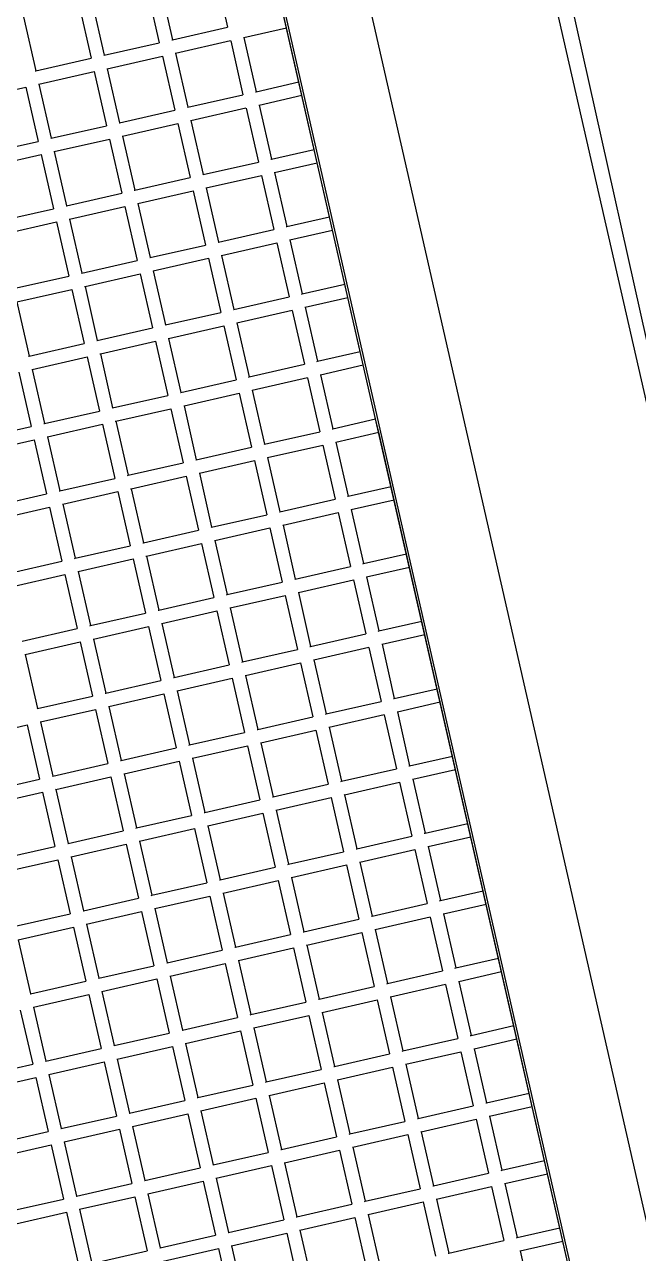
# Model space of a CAD drawing. Header units: inches. Extents: x -1841 to -80, y -100 to 1021.
# Drawn here: x -463.076 to -462.682, y 569.17 to 569.961 of the extents above; entities that cross this region are included whole.
import ezdxf

# ---------------------------------------------------------------- set-up
doc = ezdxf.new("R2010")
doc.units = ezdxf.units.IN
doc.header["$MEASUREMENT"] = 0
doc.layers.add('Edges', color=7, linetype='Continuous')
doc.layers.add('PDF_Geometry', color=7, linetype='Continuous', true_color=0x777777)

# ---------------------------------------------------------------- blocks, each defined once
blk = doc.blocks.new('infrared patio heater fr')
at = {"layer": 'Edges'}
for p, q in [((-50, 10.889), (50, 10.889)), ((-40, 8.228), (40, 8.228)), ((-40, 6.998), (40, 6.998)), ((38, 6.971), (-38, 6.971)), ((-25.754, 6.971), (-25.954, 6.971)), ((-25.753, 6.329), (-25.754, 6.971)), ((-24.94, 6.971), (-25.754, 6.971)), ((-24.94, 6.329), (-24.94, 6.971)), ((-24.741, 6.971), (-24.94, 6.971)), ((-24.739, 6.329), (-24.741, 6.971)), ((-23.927, 6.971), (-24.741, 6.971)), ((-23.927, 6.329), (-23.927, 6.971)), ((-23.727, 6.971), (-23.927, 6.971)), ((-23.726, 6.329), (-23.727, 6.971)), ((-22.914, 6.971), (-23.727, 6.971)), ((-22.914, 6.329), (-22.914, 6.971)), ((-22.714, 6.971), (-22.914, 6.971)), ((-22.713, 6.329), (-22.714, 6.971)), ((-21.9, 6.971), (-22.714, 6.971)), ((-21.9, 6.329), (-21.9, 6.971)), ((-21.701, 6.971), (-21.9, 6.971)), ((-21.699, 6.329), (-21.701, 6.971)), ((-20.887, 6.971), (-21.701, 6.971)), ((-20.887, 6.329), (-20.887, 6.971)), ((-20.687, 6.971), (-20.887, 6.971)), ((-20.686, 6.329), (-20.687, 6.971)), ((-19.874, 6.971), (-20.687, 6.971)), ((-19.874, 6.329), (-19.874, 6.971)), ((-19.674, 6.971), (-19.874, 6.971)), ((-19.673, 6.329), (-19.674, 6.971)), ((-18.86, 6.971), (-19.674, 6.971)), ((-18.86, 6.329), (-18.86, 6.971)), ((-18.661, 6.971), (-18.86, 6.971)), ((-18.659, 6.329), (-18.661, 6.971)), ((-17.847, 6.971), (-18.661, 6.971)), ((-17.847, 6.329), (-17.847, 6.971)), ((-17.647, 6.971), (-17.847, 6.971)), ((-17.646, 6.329), (-17.647, 6.971)), ((-16.834, 6.971), (-17.647, 6.971)), ((-16.834, 6.329), (-16.834, 6.971)), ((-16.634, 6.971), (-16.834, 6.971)), ((-16.633, 6.329), (-16.634, 6.971)), ((-15.82, 6.971), (-16.634, 6.971)), ((-15.82, 6.329), (-15.82, 6.971)), ((-15.621, 6.971), (-15.82, 6.971)), ((-15.619, 6.329), (-15.621, 6.971)), ((-14.807, 6.971), (-15.621, 6.971)), ((-14.807, 6.329), (-14.807, 6.971)), ((-14.607, 6.971), (-14.807, 6.971)), ((-14.606, 6.329), (-14.607, 6.971)), ((-13.794, 6.971), (-14.607, 6.971)), ((-13.794, 6.329), (-13.794, 6.971)), ((-13.594, 6.971), (-13.794, 6.971)), ((-13.593, 6.329), (-13.594, 6.971)), ((-12.78, 6.971), (-13.594, 6.971)), ((-12.78, 6.329), (-12.78, 6.971)), ((-12.581, 6.971), (-12.78, 6.971)), ((-12.579, 6.329), (-12.581, 6.971)), ((-11.767, 6.971), (-12.581, 6.971)), ((-11.767, 6.329), (-11.767, 6.971)), ((-11.567, 6.971), (-11.767, 6.971)), ((-11.566, 6.329), (-11.567, 6.971)), ((-10.754, 6.971), (-11.567, 6.971)), ((-10.754, 6.329), (-10.754, 6.971)), ((-10.554, 6.971), (-10.754, 6.971)), ((-10.553, 6.329), (-10.554, 6.971)), ((-9.74, 6.971), (-10.554, 6.971)), ((-9.74, 6.329), (-9.74, 6.971)), ((-9.541, 6.971), (-9.74, 6.971)), ((-9.539, 6.329), (-9.541, 6.971)), ((-8.727, 6.971), (-9.541, 6.971)), ((-8.727, 6.329), (-8.727, 6.971)), ((-8.527, 6.971), (-8.727, 6.971)), ((-8.526, 6.329), (-8.527, 6.971)), ((-7.714, 6.971), (-8.527, 6.971)), ((-7.714, 6.329), (-7.714, 6.971)), ((-7.514, 6.971), (-7.714, 6.971)), ((-7.513, 6.329), (-7.514, 6.971)), ((-6.7, 6.971), (-7.514, 6.971)), ((-25.754, 6.325), (-25.753, 6.329)), ((-25.753, 6.329), (-24.94, 6.329)), ((-24.94, 6.318), (-24.94, 6.329)), ((-24.741, 6.325), (-24.739, 6.329)), ((-24.739, 6.329), (-23.927, 6.329)), ((-23.927, 6.318), (-23.927, 6.329)), ((-23.727, 6.325), (-23.726, 6.329)), ((-23.726, 6.329), (-22.914, 6.329)), ((-22.914, 6.318), (-22.914, 6.329)), ((-22.714, 6.325), (-22.713, 6.329)), ((-22.713, 6.329), (-21.9, 6.329)), ((-21.9, 6.318), (-21.9, 6.329)), ((-21.701, 6.325), (-21.699, 6.329)), ((-21.699, 6.329), (-20.887, 6.329)), ((-20.887, 6.318), (-20.887, 6.329)), ((-20.687, 6.325), (-20.686, 6.329)), ((-20.686, 6.329), (-19.874, 6.329)), ((-19.874, 6.318), (-19.874, 6.329)), ((-19.674, 6.325), (-19.673, 6.329)), ((-19.673, 6.329), (-18.86, 6.329)), ((-18.86, 6.318), (-18.86, 6.329)), ((-18.661, 6.325), (-18.659, 6.329)), ((-18.659, 6.329), (-17.847, 6.329)), ((-17.847, 6.318), (-17.847, 6.329)), ((-17.647, 6.325), (-17.646, 6.329)), ((-17.646, 6.329), (-16.834, 6.329)), ((-16.834, 6.318), (-16.834, 6.329)), ((-16.634, 6.325), (-16.633, 6.329)), ((-16.633, 6.329), (-15.82, 6.329)), ((-15.82, 6.318), (-15.82, 6.329)), ((-15.621, 6.325), (-15.619, 6.329)), ((-15.619, 6.329), (-14.807, 6.329)), ((-14.807, 6.318), (-14.807, 6.329)), ((-14.607, 6.325), (-14.606, 6.329)), ((-14.606, 6.329), (-13.794, 6.329)), ((-13.794, 6.318), (-13.794, 6.329)), ((-13.594, 6.325), (-13.593, 6.329)), ((-13.593, 6.329), (-12.78, 6.329)), ((-12.78, 6.318), (-12.78, 6.329)), ((-12.581, 6.325), (-12.579, 6.329)), ((-12.579, 6.329), (-11.767, 6.329)), ((-11.767, 6.318), (-11.767, 6.329)), ((-11.567, 6.325), (-11.566, 6.329)), ((-11.566, 6.329), (-10.754, 6.329)), ((-10.754, 6.318), (-10.754, 6.329)), ((-10.554, 6.325), (-10.553, 6.329)), ((-10.553, 6.329), (-9.74, 6.329)), ((-9.74, 6.318), (-9.74, 6.329)), ((-9.541, 6.325), (-9.539, 6.329)), ((-9.539, 6.329), (-8.727, 6.329)), ((-8.727, 6.318), (-8.727, 6.329)), ((-8.527, 6.325), (-8.526, 6.329)), ((-8.526, 6.329), (-7.714, 6.329)), ((-7.714, 6.318), (-7.714, 6.329)), ((-7.514, 6.325), (-7.513, 6.329)), ((-7.513, 6.329), (-6.7, 6.329)), ((-26.765, 6.131), (-25.954, 6.131)), ((-25.954, 5.303), (-25.954, 6.131)), ((-25.753, 5.303), (-25.755, 6.131)), ((-25.751, 6.131), (-24.94, 6.131)), ((-24.94, 5.303), (-24.94, 6.131)), ((-24.739, 5.303), (-24.742, 6.131)), ((-24.738, 6.131), (-23.927, 6.131)), ((-23.927, 5.303), (-23.927, 6.131)), ((-23.726, 5.303), (-23.727, 6.131)), ((-23.725, 6.131), (-22.914, 6.131)), ((-22.914, 5.303), (-22.914, 6.131)), ((-22.713, 5.303), (-22.714, 6.131)), ((-22.711, 6.131), (-21.9, 6.131)), ((-21.9, 5.303), (-21.9, 6.131)), ((-21.699, 5.303), (-21.701, 6.131)), ((-21.698, 6.131), (-20.887, 6.131)), ((-20.887, 5.303), (-20.887, 6.131)), ((-20.686, 5.303), (-20.688, 6.131)), ((-20.685, 6.131), (-19.874, 6.131)), ((-19.874, 5.303), (-19.874, 6.131)), ((-19.673, 5.303), (-19.674, 6.131)), ((-19.671, 6.131), (-18.86, 6.131)), ((-18.86, 5.303), (-18.86, 6.131)), ((-18.659, 5.303), (-18.661, 6.131)), ((-18.658, 6.131), (-17.847, 6.131)), ((-17.847, 5.303), (-17.847, 6.131)), ((-17.646, 5.303), (-17.647, 6.131)), ((-17.645, 6.131), (-16.834, 6.131)), ((-16.834, 5.303), (-16.834, 6.131)), ((-16.633, 5.303), (-16.634, 6.131)), ((-16.631, 6.131), (-15.82, 6.131)), ((-15.82, 5.303), (-15.82, 6.131)), ((-15.619, 5.303), (-15.621, 6.131)), ((-15.618, 6.131), (-14.807, 6.131)), ((-14.807, 5.303), (-14.807, 6.131)), ((-14.606, 5.303), (-14.607, 6.131)), ((-14.605, 6.131), (-13.794, 6.131)), ((-13.794, 5.303), (-13.794, 6.131)), ((-13.593, 5.303), (-13.594, 6.131)), ((-13.591, 6.131), (-12.78, 6.131)), ((-12.78, 5.303), (-12.78, 6.131)), ((-12.579, 5.303), (-12.581, 6.131)), ((-12.578, 6.131), (-11.767, 6.131)), ((-11.767, 5.303), (-11.767, 6.131)), ((-11.566, 5.303), (-11.567, 6.131)), ((-11.565, 6.131), (-10.754, 6.131)), ((-10.754, 5.303), (-10.754, 6.131)), ((-10.553, 5.303), (-10.554, 6.131)), ((-10.551, 6.131), (-9.74, 6.131)), ((-9.74, 5.303), (-9.74, 6.131)), ((-9.539, 5.303), (-9.541, 6.131)), ((-9.538, 6.131), (-8.727, 6.131)), ((-8.727, 5.303), (-8.727, 6.131)), ((-8.526, 5.303), (-8.527, 6.131)), ((-8.525, 6.131), (-7.714, 6.131)), ((-7.714, 5.303), (-7.714, 6.131)), ((-26.766, 5.303), (-25.954, 5.303)), ((-25.954, 5.295), (-25.954, 5.303)), ((-25.754, 5.299), (-25.753, 5.303)), ((-25.753, 5.303), (-24.94, 5.303)), ((-24.94, 5.295), (-24.94, 5.303)), ((-24.741, 5.299), (-24.739, 5.303)), ((-24.739, 5.303), (-23.927, 5.303)), ((-23.927, 5.295), (-23.927, 5.303)), ((-23.727, 5.299), (-23.726, 5.303)), ((-23.726, 5.303), (-22.914, 5.303)), ((-22.914, 5.295), (-22.914, 5.303)), ((-22.714, 5.299), (-22.713, 5.303)), ((-22.713, 5.303), (-21.9, 5.303)), ((-21.9, 5.295), (-21.9, 5.303)), ((-21.701, 5.299), (-21.699, 5.303)), ((-21.699, 5.303), (-20.887, 5.303)), ((-20.887, 5.293), (-20.887, 5.303)), ((-20.687, 5.299), (-20.686, 5.303)), ((-20.686, 5.303), (-19.874, 5.303)), ((-19.874, 5.295), (-19.874, 5.303)), ((-19.674, 5.299), (-19.673, 5.303)), ((-19.673, 5.303), (-18.86, 5.303)), ((-18.86, 5.295), (-18.86, 5.303)), ((-18.661, 5.299), (-18.659, 5.303)), ((-18.659, 5.303), (-17.847, 5.303)), ((-17.847, 5.295), (-17.847, 5.303)), ((-17.647, 5.299), (-17.646, 5.303)), ((-17.646, 5.303), (-16.834, 5.303)), ((-16.834, 5.293), (-16.834, 5.303)), ((-16.634, 5.299), (-16.633, 5.303)), ((-16.633, 5.303), (-15.82, 5.303)), ((-15.82, 5.293), (-15.82, 5.303)), ((-15.621, 5.299), (-15.619, 5.303)), ((-15.619, 5.303), (-14.807, 5.303)), ((-14.807, 5.293), (-14.807, 5.303)), ((-14.607, 5.299), (-14.606, 5.303)), ((-14.606, 5.303), (-13.794, 5.303)), ((-13.794, 5.293), (-13.794, 5.303)), ((-13.594, 5.299), (-13.593, 5.303)), ((-13.593, 5.303), (-12.78, 5.303)), ((-12.78, 5.295), (-12.78, 5.303)), ((-12.581, 5.299), (-12.579, 5.303)), ((-12.579, 5.303), (-11.767, 5.303)), ((-11.767, 5.293), (-11.767, 5.303)), ((-11.567, 5.299), (-11.566, 5.303)), ((-11.566, 5.303), (-10.754, 5.303)), ((-10.754, 5.295), (-10.754, 5.303)), ((-10.554, 5.299), (-10.553, 5.303)), ((-10.553, 5.303), (-9.74, 5.303)), ((-9.74, 5.295), (-9.74, 5.303)), ((-9.541, 5.299), (-9.539, 5.303)), ((-9.539, 5.303), (-8.727, 5.303)), ((-8.727, 5.295), (-8.727, 5.303)), ((-8.527, 5.299), (-8.526, 5.303)), ((-8.526, 5.303), (-7.714, 5.303)), ((-7.714, 5.295), (-7.714, 5.303)), ((-26.767, 5.105), (-25.954, 5.105)), ((-25.954, 4.277), (-25.954, 5.105)), ((-25.755, 5.105), (-24.94, 5.105)), ((-25.753, 4.277), (-25.755, 5.105)), ((-24.94, 4.277), (-24.94, 5.105)), ((-24.742, 5.105), (-23.927, 5.105)), ((-24.739, 4.277), (-24.742, 5.105)), ((-23.927, 4.277), (-23.927, 5.105)), ((-23.727, 5.105), (-22.914, 5.105)), ((-23.726, 4.277), (-23.727, 5.105)), ((-22.914, 4.277), (-22.914, 5.105)), ((-22.714, 5.105), (-21.9, 5.105)), ((-22.713, 4.277), (-22.714, 5.105)), ((-21.9, 4.277), (-21.9, 5.105)), ((-21.701, 5.105), (-20.887, 5.105)), ((-21.699, 4.277), (-21.701, 5.105)), ((-20.887, 4.277), (-20.887, 5.105)), ((-20.687, 5.105), (-19.874, 5.105)), ((-20.686, 4.277), (-20.687, 5.105)), ((-19.874, 4.277), (-19.874, 5.105)), ((-19.674, 5.105), (-18.86, 5.105)), ((-19.673, 4.277), (-19.674, 5.105)), ((-18.86, 4.277), (-18.86, 5.105)), ((-18.661, 5.105), (-17.847, 5.105)), ((-18.659, 4.277), (-18.661, 5.105)), ((-17.847, 4.277), (-17.847, 5.105)), ((-17.647, 5.105), (-16.834, 5.105)), ((-17.646, 4.277), (-17.647, 5.105)), ((-16.834, 4.277), (-16.834, 5.105)), ((-16.634, 5.105), (-15.82, 5.105)), ((-16.633, 4.277), (-16.634, 5.105)), ((-15.82, 4.277), (-15.82, 5.105)), ((-15.621, 5.105), (-14.807, 5.105)), ((-15.619, 4.277), (-15.621, 5.105)), ((-14.807, 4.277), (-14.807, 5.105)), ((-14.607, 5.105), (-13.794, 5.105)), ((-14.606, 4.277), (-14.607, 5.105)), ((-13.794, 4.277), (-13.794, 5.105)), ((-13.594, 5.105), (-12.78, 5.105)), ((-13.593, 4.277), (-13.594, 5.105)), ((-12.78, 4.277), (-12.78, 5.105)), ((-12.581, 5.105), (-11.767, 5.105)), ((-12.579, 4.277), (-12.581, 5.105)), ((-11.767, 4.277), (-11.767, 5.105)), ((-11.567, 5.105), (-10.754, 5.105)), ((-11.566, 4.277), (-11.567, 5.105)), ((-10.754, 4.277), (-10.754, 5.105)), ((-10.554, 5.105), (-9.74, 5.105)), ((-10.553, 4.277), (-10.554, 5.105)), ((-9.74, 4.277), (-9.74, 5.105)), ((-9.541, 5.105), (-8.727, 5.105)), ((-9.539, 4.277), (-9.541, 5.105)), ((-8.727, 4.277), (-8.727, 5.105)), ((-8.528, 5.105), (-7.714, 5.105)), ((-8.526, 4.277), (-8.528, 5.105)), ((-26.766, 4.277), (-25.954, 4.277)), ((-25.954, 4.269), (-25.954, 4.277)), ((-25.754, 4.273), (-25.753, 4.277)), ((-25.753, 4.277), (-24.94, 4.277)), ((-24.94, 4.269), (-24.94, 4.277)), ((-24.741, 4.273), (-24.739, 4.277)), ((-24.739, 4.277), (-23.927, 4.277)), ((-23.927, 4.267), (-23.927, 4.277)), ((-23.727, 4.273), (-23.726, 4.277)), ((-23.726, 4.277), (-22.914, 4.277)), ((-22.914, 4.269), (-22.914, 4.277)), ((-22.714, 4.273), (-22.713, 4.277)), ((-22.713, 4.277), (-21.9, 4.277)), ((-21.9, 4.269), (-21.9, 4.277)), ((-21.701, 4.273), (-21.699, 4.277)), ((-21.699, 4.277), (-20.887, 4.277)), ((-20.887, 4.269), (-20.887, 4.277)), ((-20.687, 4.273), (-20.686, 4.277)), ((-20.686, 4.277), (-19.874, 4.277)), ((-19.874, 4.269), (-19.874, 4.277)), ((-19.674, 4.273), (-19.673, 4.277)), ((-19.673, 4.277), (-18.86, 4.277)), ((-18.86, 4.269), (-18.86, 4.277)), ((-18.661, 4.273), (-18.659, 4.277)), ((-18.659, 4.277), (-17.847, 4.277)), ((-17.847, 4.267), (-17.847, 4.277)), ((-17.647, 4.273), (-17.646, 4.277)), ((-17.646, 4.277), (-16.834, 4.277)), ((-16.834, 4.269), (-16.834, 4.277)), ((-16.634, 4.273), (-16.633, 4.277)), ((-16.633, 4.277), (-15.82, 4.277)), ((-15.82, 4.269), (-15.82, 4.277)), ((-15.621, 4.273), (-15.619, 4.277)), ((-15.619, 4.277), (-14.807, 4.277)), ((-14.807, 4.267), (-14.807, 4.277)), ((-14.607, 4.273), (-14.606, 4.277)), ((-14.606, 4.277), (-13.794, 4.277)), ((-13.794, 4.269), (-13.794, 4.277)), ((-13.594, 4.273), (-13.593, 4.277)), ((-13.593, 4.277), (-12.78, 4.277)), ((-12.78, 4.269), (-12.78, 4.277)), ((-12.581, 4.273), (-12.579, 4.277)), ((-12.579, 4.277), (-11.767, 4.277)), ((-11.767, 4.269), (-11.767, 4.277)), ((-11.567, 4.273), (-11.566, 4.277)), ((-11.566, 4.277), (-10.754, 4.277)), ((-10.754, 4.267), (-10.754, 4.277)), ((-10.554, 4.273), (-10.553, 4.277)), ((-10.553, 4.277), (-9.74, 4.277)), ((-9.74, 4.269), (-9.74, 4.277)), ((-9.541, 4.273), (-9.539, 4.277)), ((-9.539, 4.277), (-8.727, 4.277)), ((-8.727, 4.267), (-8.727, 4.277)), ((-8.527, 4.273), (-8.526, 4.277)), ((-8.526, 4.277), (-7.714, 4.277)), ((-26.767, 4.079), (-25.954, 4.079)), ((-25.954, 3.251), (-25.954, 4.079)), ((-25.754, 4.079), (-24.94, 4.079)), ((-25.753, 3.251), (-25.754, 4.079)), ((-24.94, 3.251), (-24.94, 4.079)), ((-24.741, 4.079), (-23.927, 4.079)), ((-24.74, 3.251), (-24.741, 4.079)), ((-23.927, 3.251), (-23.927, 4.079)), ((-23.727, 4.079), (-22.914, 4.079)), ((-23.726, 3.251), (-23.727, 4.079)), ((-22.914, 3.251), (-22.914, 4.079)), ((-22.714, 4.079), (-21.9, 4.079)), ((-22.713, 3.251), (-22.714, 4.079)), ((-21.9, 3.251), (-21.9, 4.079)), ((-21.701, 4.079), (-20.887, 4.079)), ((-21.7, 3.251), (-21.701, 4.079)), ((-20.887, 3.251), (-20.887, 4.079)), ((-20.687, 4.079), (-19.874, 4.079)), ((-20.686, 3.251), (-20.687, 4.079)), ((-19.874, 3.251), (-19.874, 4.079)), ((-19.674, 4.079), (-18.86, 4.079)), ((-19.673, 3.251), (-19.674, 4.079)), ((-18.86, 3.251), (-18.86, 4.079)), ((-18.661, 4.079), (-17.847, 4.079)), ((-18.66, 3.251), (-18.661, 4.079)), ((-17.847, 3.251), (-17.847, 4.079)), ((-17.647, 4.079), (-16.834, 4.079)), ((-17.646, 3.251), (-17.647, 4.079)), ((-16.834, 3.251), (-16.834, 4.079)), ((-16.634, 4.079), (-15.82, 4.079)), ((-16.633, 3.251), (-16.634, 4.079)), ((-15.82, 3.251), (-15.82, 4.079)), ((-15.621, 4.079), (-14.807, 4.079)), ((-15.62, 3.251), (-15.621, 4.079)), ((-14.807, 3.251), (-14.807, 4.079)), ((-14.607, 4.079), (-13.794, 4.079)), ((-14.606, 3.251), (-14.607, 4.079)), ((-13.794, 3.251), (-13.794, 4.079)), ((-13.594, 4.079), (-12.78, 4.079)), ((-13.593, 3.251), (-13.594, 4.079)), ((-12.78, 3.251), (-12.78, 4.079)), ((-12.581, 4.079), (-11.767, 4.079)), ((-12.58, 3.251), (-12.581, 4.079)), ((-11.767, 3.251), (-11.767, 4.079)), ((-11.567, 4.079), (-10.754, 4.079)), ((-11.566, 3.251), (-11.567, 4.079)), ((-10.754, 3.251), (-10.754, 4.079)), ((-10.554, 4.079), (-9.74, 4.079)), ((-10.553, 3.251), (-10.554, 4.079)), ((-9.74, 3.251), (-9.74, 4.079)), ((-9.541, 4.079), (-8.727, 4.079)), ((-9.54, 3.251), (-9.541, 4.079)), ((-8.727, 3.251), (-8.727, 4.079)), ((-8.527, 4.079), (-7.714, 4.079)), ((-8.526, 3.251), (-8.527, 4.079)), ((-26.766, 3.251), (-25.954, 3.251)), ((-25.954, 3.242), (-25.954, 3.251)), ((-25.754, 3.245), (-25.753, 3.251)), ((-25.753, 3.251), (-24.94, 3.251)), ((-24.94, 3.242), (-24.94, 3.251)), ((-24.741, 3.245), (-24.74, 3.251)), ((-24.74, 3.251), (-23.927, 3.251)), ((-23.927, 3.242), (-23.927, 3.251)), ((-23.727, 3.245), (-23.726, 3.251)), ((-23.726, 3.251), (-22.914, 3.251)), ((-22.914, 3.242), (-22.914, 3.251)), ((-22.714, 3.245), (-22.713, 3.251)), ((-22.713, 3.251), (-21.9, 3.251)), ((-21.9, 3.242), (-21.9, 3.251)), ((-21.701, 3.245), (-21.7, 3.251)), ((-21.7, 3.251), (-20.887, 3.251)), ((-20.887, 3.242), (-20.887, 3.251)), ((-20.687, 3.245), (-20.686, 3.251)), ((-20.686, 3.251), (-19.874, 3.251)), ((-19.874, 3.242), (-19.874, 3.251)), ((-19.674, 3.245), (-19.673, 3.251)), ((-19.673, 3.251), (-18.86, 3.251)), ((-18.86, 3.242), (-18.86, 3.251)), ((-18.661, 3.245), (-18.66, 3.251)), ((-18.66, 3.251), (-17.847, 3.251)), ((-17.847, 3.242), (-17.847, 3.251)), ((-17.647, 3.245), (-17.646, 3.251)), ((-17.646, 3.251), (-16.834, 3.251)), ((-16.834, 3.242), (-16.834, 3.251)), ((-16.634, 3.245), (-16.633, 3.251)), ((-16.633, 3.251), (-15.82, 3.251)), ((-15.82, 3.242), (-15.82, 3.251)), ((-15.621, 3.245), (-15.62, 3.251)), ((-15.62, 3.251), (-14.807, 3.251)), ((-14.807, 3.242), (-14.807, 3.251)), ((-14.607, 3.245), (-14.606, 3.251)), ((-14.606, 3.251), (-13.794, 3.251)), ((-13.794, 3.242), (-13.794, 3.251)), ((-13.594, 3.245), (-13.593, 3.251)), ((-13.593, 3.251), (-12.78, 3.251)), ((-12.78, 3.242), (-12.78, 3.251)), ((-12.581, 3.245), (-12.58, 3.251)), ((-12.58, 3.251), (-11.767, 3.251)), ((-11.767, 3.242), (-11.767, 3.251)), ((-11.567, 3.245), (-11.566, 3.251)), ((-11.566, 3.251), (-10.754, 3.251)), ((-10.754, 3.242), (-10.754, 3.251)), ((-10.554, 3.245), (-10.553, 3.251)), ((-10.553, 3.251), (-9.74, 3.251)), ((-9.74, 3.242), (-9.74, 3.251)), ((-9.541, 3.245), (-9.54, 3.251)), ((-9.54, 3.251), (-8.727, 3.251)), ((-8.727, 3.242), (-8.727, 3.251)), ((-8.527, 3.245), (-8.526, 3.251)), ((-8.526, 3.251), (-7.714, 3.251)), ((-25.754, 3.053), (-24.939, 3.053)), ((-25.753, 2.225), (-25.754, 3.053)), ((-24.94, 2.225), (-24.939, 3.053)), ((-24.741, 3.053), (-23.925, 3.053)), ((-24.74, 2.225), (-24.741, 3.053)), ((-23.927, 2.225), (-23.925, 3.053)), ((-23.727, 3.053), (-22.914, 3.053)), ((-23.726, 2.225), (-23.727, 3.053)), ((-22.914, 2.225), (-22.914, 3.053)), ((-22.714, 3.053), (-21.9, 3.053)), ((-22.713, 2.225), (-22.714, 3.053)), ((-21.9, 2.225), (-21.9, 3.053)), ((-21.701, 3.053), (-20.885, 3.053)), ((-21.7, 2.225), (-21.701, 3.053)), ((-20.887, 2.225), (-20.885, 3.053)), ((-20.687, 3.053), (-19.872, 3.053)), ((-20.686, 2.225), (-20.687, 3.053)), ((-19.874, 2.225), (-19.872, 3.053)), ((-19.674, 3.053), (-18.859, 3.053)), ((-19.673, 2.225), (-19.674, 3.053)), ((-18.86, 2.225), (-18.859, 3.053)), ((-18.661, 3.053), (-17.845, 3.053)), ((-18.66, 2.225), (-18.661, 3.053)), ((-17.847, 2.225), (-17.845, 3.053)), ((-17.647, 3.053), (-16.834, 3.053)), ((-17.646, 2.225), (-17.647, 3.053)), ((-16.834, 2.225), (-16.834, 3.053)), ((-16.634, 3.053), (-15.82, 3.053)), ((-16.633, 2.225), (-16.634, 3.053)), ((-15.82, 2.225), (-15.82, 3.053)), ((-15.621, 3.053), (-14.805, 3.053)), ((-15.62, 2.225), (-15.621, 3.053)), ((-14.807, 2.225), (-14.805, 3.053)), ((-14.607, 3.053), (-13.794, 3.053)), ((-14.606, 2.225), (-14.607, 3.053)), ((-13.794, 2.225), (-13.794, 3.053)), ((-13.594, 3.053), (-12.78, 3.053)), ((-13.593, 2.225), (-13.594, 3.053)), ((-12.78, 2.225), (-12.78, 3.053)), ((-12.581, 3.053), (-11.767, 3.053)), ((-12.58, 2.225), (-12.581, 3.053)), ((-11.767, 2.225), (-11.767, 3.053)), ((-11.567, 3.053), (-10.752, 3.053)), ((-11.566, 2.225), (-11.567, 3.053)), ((-10.754, 2.225), (-10.752, 3.053)), ((-10.554, 3.053), (-9.74, 3.053)), ((-10.553, 2.225), (-10.554, 3.053)), ((-9.74, 2.225), (-9.74, 3.053)), ((-9.541, 3.053), (-8.727, 3.053)), ((-9.54, 2.225), (-9.541, 3.053)), ((-8.727, 2.225), (-8.727, 3.053)), ((-8.527, 3.053), (-7.714, 3.053)), ((-8.526, 2.225), (-8.527, 3.053)), ((-22.713, 2.225), (-21.9, 2.225)), ((-21.9, 2.218), (-21.9, 2.225)), ((-21.701, 2.221), (-21.7, 2.225)), ((-21.7, 2.225), (-20.887, 2.225)), ((-20.887, 2.218), (-20.887, 2.225)), ((-20.687, 2.221), (-20.686, 2.225)), ((-20.686, 2.225), (-19.874, 2.225)), ((-19.874, 2.218), (-19.874, 2.225)), ((-19.674, 2.221), (-19.673, 2.225)), ((-19.673, 2.225), (-18.86, 2.225)), ((-18.86, 2.217), (-18.86, 2.225)), ((-18.661, 2.221), (-18.66, 2.225)), ((-18.66, 2.225), (-17.847, 2.225)), ((-17.847, 2.218), (-17.847, 2.225)), ((-17.647, 2.221), (-17.646, 2.225)), ((-17.646, 2.225), (-16.834, 2.225)), ((-16.834, 2.218), (-16.834, 2.225)), ((-16.634, 2.221), (-16.633, 2.225)), ((-16.633, 2.225), (-15.82, 2.225)), ((-15.82, 2.218), (-15.82, 2.225)), ((-15.621, 2.221), (-15.62, 2.225)), ((-15.62, 2.225), (-14.807, 2.225)), ((-14.807, 2.217), (-14.807, 2.225)), ((-14.607, 2.221), (-14.606, 2.225)), ((-14.606, 2.225), (-13.794, 2.225)), ((-13.794, 2.218), (-13.794, 2.225)), ((-13.594, 2.221), (-13.593, 2.225)), ((-13.593, 2.225), (-12.78, 2.225)), ((-12.78, 2.218), (-12.78, 2.225)), ((-12.581, 2.221), (-12.58, 2.225)), ((-12.58, 2.225), (-11.767, 2.225)), ((-11.767, 2.218), (-11.767, 2.225)), ((-11.567, 2.221), (-11.566, 2.225)), ((-11.566, 2.225), (-10.754, 2.225)), ((-10.754, 2.217), (-10.754, 2.225)), ((-10.554, 2.221), (-10.553, 2.225)), ((-10.553, 2.225), (-9.74, 2.225)), ((-9.74, 2.217), (-9.74, 2.225)), ((-9.541, 2.221), (-9.54, 2.225)), ((-9.54, 2.225), (-8.727, 2.225)), ((-8.727, 2.217), (-8.727, 2.225)), ((-8.527, 2.221), (-8.526, 2.225)), ((-8.526, 2.225), (-7.714, 2.225)), ((-21.701, 2.027), (-20.885, 2.027)), ((-20.887, 1.199), (-20.885, 2.027)), ((-20.687, 2.027), (-19.874, 2.027)), ((-20.686, 1.199), (-20.687, 2.027)), ((-19.874, 1.199), (-19.874, 2.027)), ((-19.674, 2.027), (-18.86, 2.027)), ((-19.673, 1.199), (-19.674, 2.027)), ((-18.86, 1.199), (-18.86, 2.027)), ((-18.661, 2.027), (-17.847, 2.027)), ((-18.66, 1.199), (-18.661, 2.027)), ((-17.847, 1.199), (-17.847, 2.027)), ((-17.647, 2.027), (-16.834, 2.027)), ((-17.646, 1.199), (-17.647, 2.027)), ((-16.834, 1.199), (-16.834, 2.027)), ((-16.634, 2.027), (-15.818, 2.027)), ((-16.633, 1.199), (-16.634, 2.027)), ((-15.82, 1.199), (-15.818, 2.027)), ((-15.621, 2.027), (-14.807, 2.027)), ((-15.62, 1.199), (-15.621, 2.027)), ((-14.807, 1.199), (-14.807, 2.027)), ((-14.607, 2.027), (-13.794, 2.027)), ((-14.606, 1.199), (-14.607, 2.027)), ((-13.794, 1.199), (-13.794, 2.027)), ((-13.594, 2.027), (-12.78, 2.027)), ((-13.593, 1.199), (-13.594, 2.027)), ((-12.78, 1.199), (-12.78, 2.027)), ((-12.581, 2.027), (-11.767, 2.027)), ((-12.58, 1.199), (-12.581, 2.027)), ((-11.767, 1.199), (-11.767, 2.027)), ((-11.567, 2.027), (-10.752, 2.027)), ((-11.566, 1.199), (-11.567, 2.027)), ((-10.754, 1.199), (-10.752, 2.027)), ((-10.554, 2.027), (-9.74, 2.027)), ((-10.553, 1.199), (-10.554, 2.027)), ((-9.74, 1.199), (-9.74, 2.027)), ((-9.541, 2.027), (-8.727, 2.027)), ((-9.54, 1.199), (-9.541, 2.027)), ((-8.727, 1.199), (-8.727, 2.027)), ((-8.527, 2.027), (-7.714, 2.027)), ((-8.526, 1.199), (-8.527, 2.027)), ((-17.647, 1.196), (-17.646, 1.199)), ((-17.646, 1.199), (-16.834, 1.199)), ((-16.834, 1.193), (-16.834, 1.199)), ((-16.634, 1.196), (-16.633, 1.199)), ((-16.633, 1.199), (-15.82, 1.199)), ((-15.82, 1.193), (-15.82, 1.199)), ((-15.621, 1.196), (-15.62, 1.199)), ((-15.62, 1.199), (-14.807, 1.199)), ((-14.807, 1.193), (-14.807, 1.199)), ((-14.607, 1.196), (-14.606, 1.199)), ((-14.606, 1.199), (-13.794, 1.199)), ((-13.794, 1.193), (-13.794, 1.199)), ((-13.594, 1.196), (-13.593, 1.199)), ((-13.593, 1.199), (-12.78, 1.199)), ((-12.78, 1.193), (-12.78, 1.199)), ((-12.581, 1.196), (-12.58, 1.199)), ((-12.58, 1.199), (-11.767, 1.199)), ((-11.767, 1.193), (-11.767, 1.199)), ((-11.567, 1.196), (-11.566, 1.199)), ((-11.566, 1.199), (-10.754, 1.199)), ((-10.754, 1.193), (-10.754, 1.199)), ((-10.554, 1.196), (-10.553, 1.199)), ((-10.553, 1.199), (-9.74, 1.199)), ((-9.74, 1.193), (-9.74, 1.199)), ((-9.541, 1.196), (-9.54, 1.199)), ((-9.54, 1.199), (-8.727, 1.199)), ((-8.727, 1.193), (-8.727, 1.199)), ((-16.634, 1.001), (-15.818, 1.001)), ((-16.633, 0.173), (-16.634, 1.001)), ((-15.82, 0.173), (-15.818, 1.001)), ((-15.621, 1.001), (-14.805, 1.001)), ((-15.62, 0.173), (-15.621, 1.001)), ((-14.807, 0.173), (-14.805, 1.001)), ((-14.607, 1.001), (-13.794, 1.001)), ((-14.606, 0.173), (-14.607, 1.001)), ((-13.794, 0.173), (-13.794, 1.001)), ((-13.594, 1.001), (-12.78, 1.001)), ((-13.593, 0.173), (-13.594, 1.001)), ((-12.78, 0.173), (-12.78, 1.001)), ((-12.581, 1.001), (-11.767, 1.001)), ((-12.58, 0.173), (-12.581, 1.001)), ((-11.767, 0.173), (-11.767, 1.001)), ((-11.567, 1.001), (-10.754, 1.001)), ((-11.566, 0.173), (-11.567, 1.001)), ((-10.754, 0.173), (-10.754, 1.001)), ((-10.554, 1.001), (-9.74, 1.001)), ((-10.553, 0.173), (-10.554, 1.001)), ((-9.74, 0.173), (-9.74, 1.001)), ((-9.541, 1.001), (-8.727, 1.001)), ((-9.54, 0.173), (-9.541, 1.001)), ((-8.727, 0.173), (-8.727, 1.001)), ((-13.593, 0.173), (-12.78, 0.173)), ((-12.78, 0.167), (-12.78, 0.173)), ((-12.581, 0.17), (-12.58, 0.173)), ((-12.58, 0.173), (-11.767, 0.173)), ((-11.767, 0.167), (-11.767, 0.173)), ((-11.567, 0.17), (-11.566, 0.173)), ((-11.566, 0.173), (-10.754, 0.173)), ((-10.754, 0.167), (-10.754, 0.173)), ((-10.554, 0.17), (-10.553, 0.173)), ((-10.553, 0.173), (-9.74, 0.173)), ((-9.74, 0.167), (-9.74, 0.173)), ((-9.541, 0.17), (-9.54, 0.173)), ((-9.54, 0.173), (-8.727, 0.173)), ((-12.581, -0.026), (-11.767, -0.025)), ((-11.767, -0.853), (-11.767, -0.025)), ((-11.567, -0.026), (-10.754, -0.025)), ((-11.566, -0.853), (-11.567, -0.026)), ((-10.754, -0.853), (-10.754, -0.025)), ((-10.554, -0.026), (-9.74, -0.025)), ((-10.552, -0.853), (-10.554, -0.026)), ((-9.74, -0.853), (-9.74, -0.025)), ((-9.541, -0.026), (-8.727, -0.025)), ((-9.539, -0.853), (-9.541, -0.026))]:
    blk.add_line(p, q, dxfattribs=at)

msp = doc.modelspace()

# ---------------------------------------------------------------- linework, layer by layer
at = {"layer": 'PDF_Geometry', "color": 7, "lineweight": 25}
msp.add_lwpolyline([(-451.83961, 521.08224), (-469.13495, 598.76799)], dxfattribs=at)

# ---------------------------------------------------------------- block references
at = {"color": 7, "lineweight": 25, "xscale": 0.04390327370764167, "yscale": 0.04390327370764167, "zscale": 0.04390327370764167, "rotation": 282.8184996599286}
msp.add_blockref('infrared patio heater fr', (-462.9555, 568.78862), dxfattribs=at)

doc.saveas('drawing.dxf')
